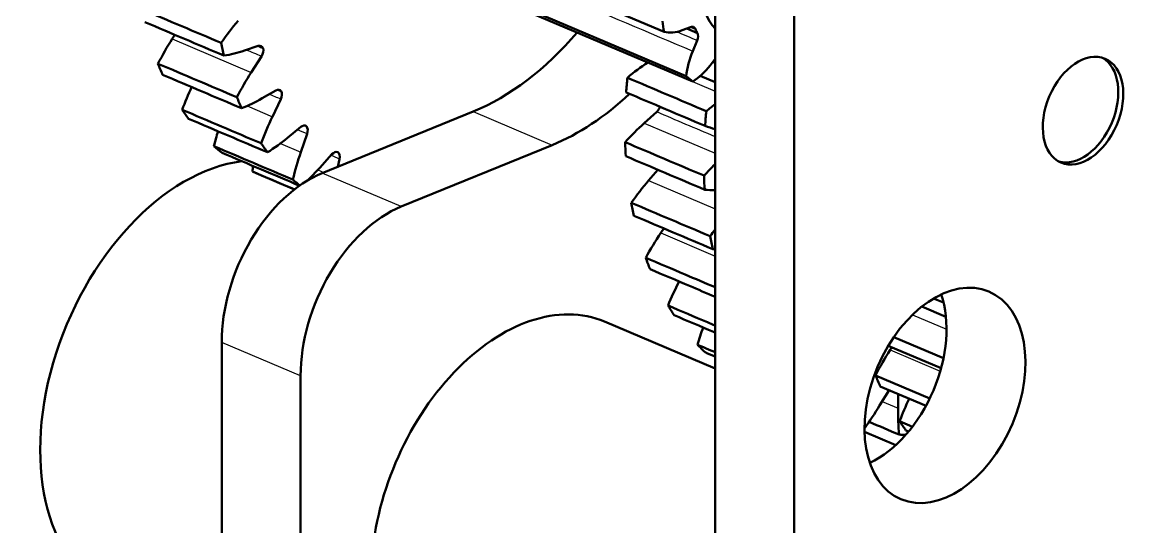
# Model space of a CAD drawing. Header units: millimetres. Extents: x 0 to 420, y 0 to 297.
# Drawn here: x 130.22 to 138.07, y 168.56 to 172.14 of the extents above; entities that cross this region are included whole.
import ezdxf

# ---------------------------------------------------------------- set-up
doc = ezdxf.new("R2010")
doc.units = ezdxf.units.MM
doc.header["$LTSCALE"] = 0.75
doc.layers.add('Visible', color=7, linetype='Continuous', lineweight=50)
doc.layers.add('Visible Narrow', color=7, linetype='Continuous', lineweight=25)

msp = doc.modelspace()

# ---------------------------------------------------------------- linework, layer by layer
at = {"layer": 'Visible', "extrusion": (-4.13746e-17, 0.909404, 0.415914)}
for p, q in [((135.139, 172.9319), (135.139, 165.6567)), ((132.8871, 172.8735), (134.7774, 172.0717)), ((135.6991, 165.4191), (135.6991, 172.6943)), ((133.044, 172.5599), (134.9343, 171.7581)), ((133.0902, 172.5217), (134.9806, 171.7199)), ((131.2878, 172.0222), (131.3064, 172.051)), ((134.9642, 172.1061), (134.9061, 172.0838)), ((134.9381, 172.0961), (135.014, 172.0639)), ((134.9997, 172.0924), (134.966, 172.1067)), ((131.8979, 171.9721), (131.7998, 171.939)), ((134.9805, 171.9351), (135.0123, 172.0101)), ((131.8479, 171.7846), (131.9209, 171.8981)), ((134.6609, 171.8546), (134.6617, 171.8551)), ((135.139, 171.8798), (135.1033, 171.8336)), ((135.0342, 171.7597), (135.139, 171.7153)), ((132.0233, 171.6567), (131.9259, 171.6008)), ((131.9983, 171.4705), (132.058, 171.5942)), ((132.3524, 171.0703), (133.4234, 171.5071)), ((134.636, 171.424), (134.7253, 171.5037)), ((132.1995, 171.3975), (132.1061, 171.3207)), ((132.2004, 171.219), (132.2447, 171.3488)), ((133.9835, 171.2695), (132.9125, 170.8327)), ((132.4204, 171.2034), (132.3342, 171.1084)), ((132.4631, 171.1155), (132.4745, 171.1701)), ((131.8994, 171.0618), (132.1542, 170.9538)), ((134.6673, 171.0171), (134.7331, 171.0934)), ((134.7539, 170.6454), (134.7756, 170.6777)), ((136.6898, 170.1811), (136.7601, 170.1513)), ((136.6054, 170.123), (136.777, 170.0502)), ((134.355, 170.0168), (135.139, 169.6842)), ((131.6383, 169.8697), (131.6383, 167.1415)), ((136.4073, 169.9075), (136.7598, 169.758)), ((136.3671, 169.8447), (136.7426, 169.6854)), ((136.3922, 169.834), (136.3805, 169.8155)), ((132.1984, 169.6321), (132.1984, 166.9039)), ((136.2774, 169.6351), (136.6625, 169.4717)), ((136.3114, 169.5569), (136.6356, 169.4193)), ((136.3733, 169.5306), (136.3064, 169.4206)), ((136.4377, 169.4017), (136.4392, 169.5027)), ((136.448, 169.3099), (136.5395, 169.2711)), ((136.1992, 169.2345), (136.4205, 169.1406)), ((136.4934, 169.2447), (136.5121, 169.2368))]:
    msp.add_line(p, q, dxfattribs=at)
at = {"layer": 'Visible'}
for centre, major_axis, ratio, start_param, end_param in [((135.4042, 172.5081), (0.1952, 0.4603), 0.649332, 1.415973, 2.882914), ((133.4234, 173.3259), (0.781, 1.8412), 0.649332, 3.72024, 4.26208), ((-204.5121, -96.1388), (475.772, 126.8366), 0.584122, 0.64269, 0.642791), ((-188.9952, -172.4527), (454.698, 223.9333), 0.663432, 0.519213, 0.519277), ((134.7098, 171.5467), (0.0228, 0.0538), 0.649332, 4.100851, 4.871614), ((-152.5668, -229.3562), (391.0232, 322.4858), 0.720449, 0.358045, 0.358071), ((131.5289, 169.5861), (0.6443, 1.519), 0.649332, 0.363104, 3.141593), ((132.3524, 170.1609), (0.3905, 0.9206), 0.649332, 0.578647, 2.149444), ((132.9125, 169.9233), (0.3905, 0.9206), 0.649332, 0.578647, 2.149444), ((133.7693, 168.6358), (0.5857, 1.3809), 0.649332, 0, 3.141593), ((136.21, 169.7311), (0.3124, 0.7365), 0.649332, 3.767219, 5.657558), ((137.1473, 169.0697), (0.6184, 1.458), 0.649332, 1.323791, 1.45636), ((137.7482, 171.0586), (0.5564, 2.3021), 0.676722, 2.3893, 2.432346), ((137.425, 168.9831), (0.6184, 1.458), 0.649332, 1.511786, 1.621707), ((137.7923, 170.979), (0.5852, 2.24), 0.708195, 2.576012, 2.619058)]:
    msp.add_ellipse(centre, major_axis=major_axis, ratio=ratio, start_param=start_param, end_param=end_param, dxfattribs=at)
at = {"layer": 'Visible', "extrusion": (3.72619e-16, 4.12127e-17, -1)}
msp.add_ellipse((132.2798, 171.2673), major_axis=(0.5521, 1.3016), ratio=0.649332, start_param=-1.27155, end_param=-1.126205, dxfattribs=at)
at = {"layer": 'Visible', "extrusion": (5.95523e-16, 8.79423e-17, -1)}
msp.add_ellipse((135.4043, 172.5082), major_axis=(0.3515, 0.8287), ratio=0.649332, start_param=3.911018, end_param=4.011205, dxfattribs=at)
at = {"layer": 'Visible', "extrusion": (2.91395e-16, 2.22406e-16, -1)}
msp.add_ellipse((134.9125, 172.4715), major_axis=(0.1654, 0.39), ratio=0.649332, start_param=2.584025, end_param=3.025755, dxfattribs=at)
at = {"layer": 'Visible', "extrusion": (4.44995e-16, 1.03591e-16, -1)}
msp.add_ellipse((134.9629, 172.0526), major_axis=(0.0228, 0.0537), ratio=0.649332, start_param=-0.546821, end_param=0.504264, dxfattribs=at)
at = {"layer": 'Visible', "extrusion": (3.28484e-16, 2.47293e-16, -1)}
msp.add_ellipse((135.4042, 172.5081), major_axis=(0.246, 0.58), ratio=0.649332, start_param=3.612999, end_param=3.680905, dxfattribs=at)
at = {"layer": 'Visible', "extrusion": (2.77286e-16, 7.62129e-17, -1)}
msp.add_ellipse((134.9771, 172.0241), major_axis=(0.0228, 0.0537), ratio=0.649332, start_param=0.50646, end_param=1.557549, dxfattribs=at)
at = {"layer": 'Visible', "extrusion": (2.64062e-16, 1.95433e-16, -1)}
for centre, start_param, end_param in [((131.9628, 171.3414), -1.456349, -1.311005), ((132.2397, 171.2531), 4.642036, 4.765857), ((131.7947, 172.8221), 2.432604, 2.577949)]:
    msp.add_ellipse(centre, major_axis=(0.5521, 1.3016), ratio=0.649332, start_param=start_param, end_param=end_param, dxfattribs=at)
at = {"layer": 'Visible', "extrusion": (-1.34732e-16, 3.37803e-16, -1)}
msp.add_ellipse((133.0465, 172.9695), major_axis=(0.5257, 2.1272), ratio=0.640457, start_param=4.037558, end_param=4.085079, dxfattribs=at)
at = {"layer": 'Visible', "extrusion": (5.57838e-16, 1.2222e-16, -1)}
msp.add_ellipse((131.8949, 171.9179), major_axis=(0.0228, 0.0538), ratio=0.649332, start_param=-0.506894, end_param=0.527911, dxfattribs=at)
at = {"layer": 'Visible', "extrusion": (3.88782e-16, 8.68271e-17, -1)}
msp.add_ellipse((131.8547, 173.2453), major_axis=(0.5521, 1.3016), ratio=0.649332, start_param=2.617404, end_param=2.762748, dxfattribs=at)
at = {"layer": 'Visible', "extrusion": (1.73251e-16, 1.8237e-16, -1)}
msp.add_ellipse((131.8925, 171.9255), major_axis=(0.0228, 0.0538), ratio=0.649331, start_param=0.697812, end_param=1.813349, dxfattribs=at)
at = {"layer": 'Visible', "extrusion": (6.01632e-16, 2.14577e-16, -1)}
msp.add_ellipse((135.2341, 171.8287), major_axis=(0.1654, 0.39), ratio=0.649332, start_param=4.26815, end_param=4.70988, dxfattribs=at)
at = {"layer": 'Visible'}
for centre, major_axis in [((137.7496, 171.5132), (0.1562, 0.3682)), ((136.7701, 169.4935), (0.3124, 0.7365))]:
    msp.add_ellipse(centre, major_axis=major_axis, ratio=0.649332, dxfattribs=at)
at = {"layer": 'Visible', "extrusion": (-4.1524e-17, 3.39312e-16, -1)}
msp.add_ellipse((132.516, 173.1124), major_axis=(0.5008, 2.0745), ratio=0.675205, start_param=3.856758, end_param=3.904279, dxfattribs=at)
at = {"layer": 'Visible', "extrusion": (1.48772e-16, 1.84037e-16, -1)}
msp.add_ellipse((134.872, 170.5651), major_axis=(0.6018, 1.4188), ratio=0.649332, start_param=-0.907177, end_param=-0.771681, dxfattribs=at)
at = {"layer": 'Visible', "extrusion": (4.28816e-16, -7.47629e-18, -1)}
msp.add_ellipse((134.9307, 172.0795), major_axis=(0.1654, 0.39), ratio=0.649332, start_param=1.955707, end_param=2.397436, dxfattribs=at)
at = {"layer": 'Visible', "extrusion": (4.60957e-16, 1.62074e-16, -1)}
msp.add_ellipse((137.7146, 171.5281), major_axis=(0.1562, 0.3682), ratio=0.649332, start_param=0.073266, end_param=3.068326, dxfattribs=at)
at = {"layer": 'Visible', "extrusion": (2.81031e-16, 2.39934e-16, -1)}
msp.add_ellipse((132.5229, 171.1038), major_axis=(0.5521, 1.3016), ratio=0.649332, start_param=-1.456349, end_param=-1.311005, dxfattribs=at)
at = {"layer": 'Visible', "extrusion": (2.96492e-16, 1.60531e-16, -1)}
msp.add_ellipse((136.0688, 172.1068), major_axis=(0.7228, 2.3694), ratio=0.588075, start_param=4.340734, end_param=4.384817, dxfattribs=at)
at = {"layer": 'Visible', "extrusion": (5.94795e-16, 6.45839e-17, -1)}
msp.add_ellipse((135.4043, 172.5082), major_axis=(0.3515, 0.8287), ratio=0.649332, start_param=3.2827, end_param=3.382887, dxfattribs=at)
at = {"layer": 'Visible', "extrusion": (3.32536e-16, 2.72762e-16, -1)}
msp.add_ellipse((132.028, 171.6058), major_axis=(0.0228, 0.0538), ratio=0.649333, start_param=-0.691693, end_param=0.343691, dxfattribs=at)
at = {"layer": 'Visible', "extrusion": (3.00322e-16, 2.10104e-16, -1)}
msp.add_ellipse((133.0761, 172.8748), major_axis=(0.5008, 2.0745), ratio=0.675205, start_param=3.856758, end_param=3.904279, dxfattribs=at)
at = {"layer": 'Visible', "extrusion": (1.50568e-16, 2.47269e-16, -1)}
msp.add_ellipse((132.0245, 171.6121), major_axis=(0.0228, 0.0538), ratio=0.649331, start_param=0.513592, end_param=1.62855, dxfattribs=at)
at = {"layer": 'Visible', "extrusion": (1.45548e-16, 2.35562e-16, -1)}
msp.add_ellipse((133.9835, 173.0883), major_axis=(0.781, 1.8412), ratio=0.649332, start_param=2.169012, end_param=2.562945, dxfattribs=at)
at = {"layer": 'Visible', "extrusion": (4.01811e-16, 9.18326e-17, -1)}
msp.add_ellipse((132.5605, 173.0324), major_axis=(0.5306, 2.0119), ratio=0.710283, start_param=3.647664, end_param=3.695184, dxfattribs=at)
at = {"layer": 'Visible', "extrusion": (3.64337e-16, 1.43264e-16, -1)}
msp.add_ellipse((136.6289, 171.8692), major_axis=(0.7228, 2.3694), ratio=0.588075, start_param=4.340734, end_param=4.384817, dxfattribs=at)
at = {"layer": 'Visible', "extrusion": (5.03585e-16, 1.59244e-16, -1)}
msp.add_ellipse((135.4321, 170.3275), major_axis=(0.6018, 1.4188), ratio=0.649332, start_param=-0.907177, end_param=-0.848276, dxfattribs=at)
at = {"layer": 'Visible', "extrusion": (6.91588e-16, 2.61533e-17, -1)}
msp.add_ellipse((132.7998, 171.0155), major_axis=(0.5521, 1.3016), ratio=0.649332, start_param=4.642036, end_param=4.787381, dxfattribs=at)
at = {"layer": 'Visible', "extrusion": (3.70567e-16, 1.50257e-16, -1)}
for centre, start_param, end_param in [((135.0266, 170.273), -1.076993, -0.941497), ((135.2262, 170.0376), -1.246809, -1.111313), ((135.7359, 169.7621), 4.696745, 4.818733)]:
    msp.add_ellipse(centre, major_axis=(0.6018, 1.4188), ratio=0.649332, start_param=start_param, end_param=end_param, dxfattribs=at)
at = {"layer": 'Visible', "extrusion": (4.64181e-16, 1.10549e-16, -1)}
for centre, start_param, end_param in [((132.5408, 171.2429), 4.457237, 4.535772), ((132.856, 171.3112), 4.272437, 4.302115)]:
    msp.add_ellipse(centre, major_axis=(0.5521, 1.3016), ratio=0.649332, start_param=start_param, end_param=end_param, dxfattribs=at)
at = {"layer": 'Visible', "extrusion": (1.95427e-16, 2.80845e-16, -1)}
msp.add_ellipse((132.2117, 171.3517), major_axis=(0.0228, 0.0538), ratio=0.649332, start_param=-0.876493, end_param=0.15889, dxfattribs=at)
at = {"layer": 'Visible', "extrusion": (4.12383e-16, 1.49482e-18, -1)}
msp.add_ellipse((132.2071, 171.3566), major_axis=(0.0228, 0.0538), ratio=0.649332, start_param=0.328792, end_param=1.44375, dxfattribs=at)
at = {"layer": 'Visible', "extrusion": (4.03467e-16, 1.03348e-16, -1)}
msp.add_ellipse((135.6453, 172.8335), major_axis=(0.6018, 1.4188), ratio=0.649332, start_param=3.041119, end_param=3.115098, dxfattribs=at)
at = {"layer": 'Visible', "extrusion": (4.85802e-16, 2.41644e-16, -1)}
msp.add_ellipse((133.1206, 172.7949), major_axis=(0.5306, 2.0119), ratio=0.710283, start_param=3.647664, end_param=3.695184, dxfattribs=at)
at = {"layer": 'Visible', "extrusion": (2.92497e-16, 1.94823e-16, -1)}
msp.add_ellipse((131.7932, 172.4155), major_axis=(0.5521, 1.3016), ratio=0.649332, start_param=2.247804, end_param=2.393149, dxfattribs=at)
at = {"layer": 'Visible', "extrusion": (4.17847e-16, 1.54988e-16, -1)}
msp.add_ellipse((136.0664, 171.9931), major_axis=(0.6385, 2.3475), ratio=0.609762, start_param=4.203822, end_param=4.247906, dxfattribs=at)
at = {"layer": 'Visible', "extrusion": (6.05397e-16, 1.41849e-16, -1)}
msp.add_ellipse((132.6183, 172.97), major_axis=(0.629, 1.9415), ratio=0.738269, start_param=3.402659, end_param=3.450179, dxfattribs=at)
at = {"layer": 'Visible', "extrusion": (4.16561e-16, 1.65321e-16, -1)}
msp.add_ellipse((133.1009, 171.0053), major_axis=(0.5521, 1.3016), ratio=0.649332, start_param=4.457237, end_param=4.602582, dxfattribs=at)
at = {"layer": 'Visible', "extrusion": (5.05922e-16, 1.55538e-16, -1)}
msp.add_ellipse((132.4398, 171.1643), major_axis=(0.0228, 0.0538), ratio=0.649332, start_param=-1.061293, end_param=-0.025909, dxfattribs=at)
at = {"layer": 'Visible', "extrusion": (6.26323e-17, 3.44347e-16, -1)}
msp.add_ellipse((132.4343, 171.1677), major_axis=(0.0228, 0.0538), ratio=0.649332, start_param=0.143993, end_param=1.258951, dxfattribs=at)
at = {"layer": 'Visible', "extrusion": (4.89328e-16, 9.43203e-17, -1)}
msp.add_ellipse((131.8502, 172.0394), major_axis=(0.5521, 1.3016), ratio=0.649332, start_param=2.063005, end_param=2.163759, dxfattribs=at)
at = {"layer": 'Visible', "extrusion": (2.76959e-16, 2.67113e-16, -1)}
msp.add_ellipse((135.5867, 170.0354), major_axis=(0.6018, 1.4188), ratio=0.649332, start_param=-1.076993, end_param=-0.997699, dxfattribs=at)
at = {"layer": 'Visible', "extrusion": (1.82955e-16, 2.17317e-16, -1)}
msp.add_ellipse((132.6876, 172.9273), major_axis=(0.7849, 1.8669), ratio=0.749769, start_param=3.143965, end_param=3.175116, dxfattribs=at)
at = {"layer": 'Visible', "extrusion": (3.12869e-16, 1.95786e-16, -1)}
msp.add_ellipse((136.6265, 171.7555), major_axis=(0.6385, 2.3475), ratio=0.609762, start_param=4.203822, end_param=4.247906, dxfattribs=at)
at = {"layer": 'Visible', "extrusion": (3.58534e-16, 2.07711e-16, -1)}
msp.add_ellipse((133.1784, 172.7325), major_axis=(0.629, 1.9415), ratio=0.738269, start_param=3.408869, end_param=3.450179, dxfattribs=at)
at = {"layer": 'Visible', "extrusion": (5.02834e-16, 1.42857e-16, -1)}
msp.add_ellipse((135.4759, 172.4203), major_axis=(0.6018, 1.4188), ratio=0.649332, start_param=2.874157, end_param=2.945282, dxfattribs=at)
at = {"layer": 'Visible', "extrusion": (3.34986e-16, 2.187e-16, -1)}
msp.add_ellipse((136.079, 171.8866), major_axis=(0.5748, 2.3095), ratio=0.637145, start_param=4.056382, end_param=4.100466, dxfattribs=at)
at = {"layer": 'Visible', "extrusion": (4.42926e-16, 1.19565e-16, -1)}
msp.add_ellipse((135.4649, 169.8656), major_axis=(0.6018, 1.4188), ratio=0.649332, start_param=-1.416625, end_param=-1.281129, dxfattribs=at)
at = {"layer": 'Visible', "extrusion": (5.34189e-16, 6.91225e-17, -1)}
msp.add_ellipse((135.7863, 169.8), major_axis=(0.6018, 1.4188), ratio=0.649332, start_param=-1.246809, end_param=-1.207506, dxfattribs=at)
at = {"layer": 'Visible', "extrusion": (1.36975e-16, 4.96975e-16, -1)}
msp.add_ellipse((136.6391, 171.649), major_axis=(0.5748, 2.3095), ratio=0.637145, start_param=4.056382, end_param=4.100466, dxfattribs=at)
at = {"layer": 'Visible', "extrusion": (7.73806e-16, -3.00829e-17, -1)}
msp.add_ellipse((135.3546, 171.9952), major_axis=(0.6018, 1.4188), ratio=0.649332, start_param=2.76019, end_param=2.775467, dxfattribs=at)
at = {"layer": 'Visible', "extrusion": (3.25173e-16, 7.25875e-17, -1)}
msp.add_ellipse((136.1063, 171.7904), major_axis=(0.5436, 2.2587), ratio=0.668678, start_param=3.893281, end_param=3.937365, dxfattribs=at)
at = {"layer": 'Visible', "extrusion": (1.68845e-16, 2.45196e-16, -1)}
msp.add_ellipse((136.1474, 171.7073), major_axis=(0.5595, 2.1983), ratio=0.701363, start_param=3.707753, end_param=3.751836, dxfattribs=at)
at = {"layer": 'Visible', "extrusion": (5.64008e-16, 1.68522e-16, -1)}
msp.add_ellipse((136.0314, 169.73), major_axis=(0.6018, 1.4188), ratio=0.649332, start_param=4.526929, end_param=4.611022, dxfattribs=at)
at = {"layer": 'Visible', "extrusion": (4.4707e-16, 2.80559e-16, -1)}
msp.add_ellipse((136.2011, 171.6396), major_axis=(0.6362, 2.1305), ratio=0.730015, start_param=3.492966, end_param=3.53705, dxfattribs=at)
at = {"layer": 'Visible', "extrusion": (4.76496e-16, 1.46059e-16, -1)}
msp.add_ellipse((135.5387, 170.1117), major_axis=(0.6018, 1.4188), ratio=0.649332, start_param=1.790892, end_param=1.919586, dxfattribs=at)
at = {"layer": 'Visible', "extrusion": (5.40924e-16, -7.02934e-17, -1)}
msp.add_ellipse((137.538, 169.8234), major_axis=(0.6018, 1.4188), ratio=0.649332, start_param=4.017482, end_param=4.152977, dxfattribs=at)
at = {"layer": 'Visible', "extrusion": (5.36187e-16, 7.87297e-18, -1)}
msp.add_ellipse((136.9814, 171.3085), major_axis=(1.0894, 1.9382), ratio=0.73006, start_param=2.762996, end_param=2.790647, dxfattribs=at)
at = {"layer": 'Visible'}
for points, knots in [([(131.0749, 172.2311), (131.1682, 172.1915), (131.2616, 172.1519), (131.4483, 172.0727), (131.5416, 172.0331), (131.635, 171.9935)], [0, 0, 0, 0, 0.04, 0.04, 0.08, 0.08, 0.08, 0.08]), ([(131.0942, 172.141), (131.1876, 172.1014), (131.2809, 172.0618), (131.4676, 171.9826), (131.561, 171.943), (131.6543, 171.9034)], [-0.08000165, -0.08000165, -0.08000165, -0.08000165, -0.04000165, -0.04000165, -0.00000165, -0.00000165, -0.00000165, -0.00000165]), ([(131.1862, 171.8462), (131.2796, 171.8066), (131.3729, 171.767), (131.5596, 171.6878), (131.653, 171.6482), (131.7463, 171.6086)], [0, 0, 0, 0, 0.04, 0.04, 0.08, 0.08, 0.08, 0.08]), ([(131.2194, 171.7679), (131.3128, 171.7283), (131.4061, 171.6887), (131.5928, 171.6095), (131.6862, 171.5699), (131.7795, 171.5303)], [-0.08000165, -0.08000165, -0.08000165, -0.08000165, -0.04000165, -0.04000165, -0.00000165, -0.00000165, -0.00000165, -0.00000165]), ([(134.5169, 171.7469), (134.6103, 171.7073), (134.7036, 171.6677), (134.8903, 171.5885), (134.9837, 171.5489), (135.077, 171.5093)], [0, 0, 0, 0, 0.04, 0.04, 0.08, 0.08, 0.08, 0.08]), ([(134.508, 171.6424), (134.6014, 171.6028), (134.6947, 171.5632), (134.8814, 171.484), (134.9748, 171.4444), (135.0681, 171.4048)], [-0.08000161, -0.08000161, -0.08000161, -0.08000161, -0.04000161, -0.04000161, -0.00000161, -0.00000161, -0.00000161, -0.00000161]), ([(131.3578, 171.5192), (131.4511, 171.4796), (131.5445, 171.44), (131.7312, 171.3608), (131.8245, 171.3212), (131.9179, 171.2816)], [0, 0, 0, 0, 0.04, 0.04, 0.08, 0.08, 0.08, 0.08]), ([(131.4036, 171.4554), (131.497, 171.4158), (131.5903, 171.3762), (131.777, 171.297), (131.8704, 171.2574), (131.9637, 171.2178)], [-0.08000165, -0.08000165, -0.08000165, -0.08000165, -0.04000165, -0.04000165, -0.00000165, -0.00000165, -0.00000165, -0.00000165]), ([(134.5006, 171.2896), (134.594, 171.25), (134.6873, 171.2104), (134.874, 171.1312), (134.9674, 171.0916), (135.0607, 171.052)], [0, 0, 0, 0, 0.04, 0.04, 0.08, 0.08, 0.08, 0.08]), ([(131.5837, 171.2613), (131.677, 171.2217), (131.7704, 171.1821), (131.9571, 171.1029), (132.0504, 171.0633), (132.1438, 171.0237)], [0, 0, 0, 0, 0.04, 0.04, 0.08, 0.08, 0.08, 0.08]), ([(131.6407, 171.2142), (131.734, 171.1746), (131.8274, 171.135), (132.0107, 171.0572), (132.1007, 171.019), (132.1908, 170.9808)], [-0.08000165, -0.08000165, -0.08000165, -0.08000165, -0.04000165, -0.04000165, -0.00142852, -0.00142852, -0.00142852, -0.00142852]), ([(134.5053, 171.1901), (134.5986, 171.1505), (134.692, 171.1109), (134.8787, 171.0317), (134.972, 170.9921), (135.0654, 170.9525)], [-0.08000161, -0.08000161, -0.08000161, -0.08000161, -0.04000161, -0.04000161, -0.00000161, -0.00000161, -0.00000161, -0.00000161]), ([(131.8562, 171.0812), (131.9496, 171.0416), (132.0429, 171.002), (132.1425, 170.9598), (132.1488, 170.9571), (132.1551, 170.9545)], [0, 0, 0, 0, 0.04, 0.04, 0.04268049, 0.04268049, 0.04268049, 0.04268049]), ([(134.5444, 170.8597), (134.6377, 170.8201), (134.7311, 170.7805), (134.9178, 170.7013), (135.0111, 170.6617), (135.1045, 170.6221)], [0, 0, 0, 0, 0.04, 0.04, 0.08, 0.08, 0.08, 0.08]), ([(134.5624, 170.7681), (134.6558, 170.7285), (134.7491, 170.6889), (134.9358, 170.6097), (135.0292, 170.5701), (135.1225, 170.5305)], [-0.08000161, -0.08000161, -0.08000161, -0.08000161, -0.04000161, -0.04000161, -0.00000161, -0.00000161, -0.00000161, -0.00000161]), ([(134.6469, 170.4697), (134.7403, 170.4301), (134.8336, 170.3905), (134.9976, 170.3209), (135.0683, 170.2909), (135.139, 170.261)], [0, 0, 0, 0, 0.04, 0.04, 0.0702787, 0.0702787, 0.0702787, 0.0702787]), ([(134.6778, 170.3886), (134.7711, 170.349), (134.8645, 170.3094), (135.0182, 170.2442), (135.0786, 170.2186), (135.139, 170.193)], [-0.08000161, -0.08000161, -0.08000161, -0.08000161, -0.04000161, -0.04000161, -0.01413297, -0.01413297, -0.01413297, -0.01413297]), ([(134.8053, 170.1307), (134.8986, 170.0911), (134.992, 170.0515), (135.1032, 170.0043), (135.1211, 169.9967), (135.139, 169.9891)], [0, 0, 0, 0, 0.04, 0.04, 0.04766025, 0.04766025, 0.04766025, 0.04766025]), ([(134.8481, 170.0625), (134.9415, 170.0229), (135.0348, 169.9833), (135.1318, 169.9422), (135.1354, 169.9407), (135.139, 169.9391)], [-0.08000161, -0.08000161, -0.08000161, -0.08000161, -0.04000161, -0.04000161, -0.03846248, -0.03846248, -0.03846248, -0.03846248])]:
    msp.add_open_spline(points, degree=3, knots=knots, dxfattribs=at)
for points in [[(135.0149, 169.8525), (135.0563, 169.8349), (135.0976, 169.8174), (135.139, 169.7999)], [(135.0685, 169.7992), (135.092, 169.7892), (135.1155, 169.7792), (135.139, 169.7693)], [(136.2317, 169.3055), (136.3028, 169.2754), (136.3739, 169.2452), (136.4449, 169.2151)]]:
    msp.add_open_spline(points, degree=3, dxfattribs=at)
at = {"layer": 'Visible Narrow', "extrusion": (-4.13746e-17, 0.909404, 0.415914)}
for p, q in [((131.2878, 172.0222), (131.8479, 171.7846)), ((134.6609, 171.8546), (135.139, 171.6518)), ((131.8189, 171.5466), (131.9983, 171.4705)), ((133.4234, 171.5071), (133.9835, 171.2695)), ((134.636, 171.424), (135.139, 171.2107)), ((132.0551, 171.2806), (132.2004, 171.219)), ((132.3198, 171.0927), (132.3627, 171.0745)), ((132.9125, 170.8327), (132.3524, 171.0703)), ((134.6673, 171.0171), (135.139, 170.817)), ((134.7539, 170.6454), (135.139, 170.4821)), ((136.5401, 170.0656), (136.7812, 169.9633)), ((132.1984, 169.6321), (131.6383, 169.8697)), ((136.3805, 169.8155), (136.7367, 169.6644)), ((136.3242, 169.4498), (136.4377, 169.4017))]:
    msp.add_line(p, q, dxfattribs=at)
at = {"layer": 'Visible Narrow'}
for points in [[(133.0901, 172.7369), (133.7203, 172.4697), (134.3504, 172.2024), (134.9804, 171.9351)], [(135.0123, 172.0101), (134.9637, 172.0307), (134.915, 172.0513), (134.8664, 172.0719)], [(131.9209, 171.8981), (131.8851, 171.9133), (131.8493, 171.9285), (131.8135, 171.9437)], [(135.1205, 171.8559), (135.1267, 171.8533), (135.1328, 171.8507), (135.139, 171.8481)], [(132.058, 171.5942), (132.0305, 171.6059), (132.003, 171.6176), (131.9755, 171.6292)], [(135.139, 171.3282), (135.0011, 171.3867), (134.8632, 171.4452), (134.7253, 171.5037)], [(132.2447, 171.3488), (132.2217, 171.3585), (132.1987, 171.3682), (132.1758, 171.378)], [(132.4745, 171.1701), (132.4542, 171.1787), (132.4339, 171.1873), (132.4136, 171.1959)], [(135.139, 170.9473), (135.1379, 170.9477), (135.1368, 170.9482), (135.1357, 170.9487)]]:
    msp.add_open_spline(points, degree=3, dxfattribs=at)

doc.saveas('drawing.dxf')
